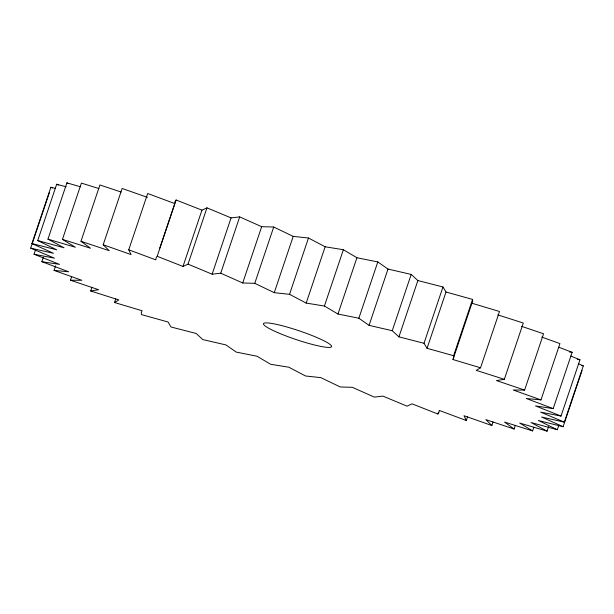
<?xml version="1.0" encoding="UTF-8"?>
<svg xmlns="http://www.w3.org/2000/svg" width="614" height="614" viewBox="0 0 614 614"><rect width="100%" height="100%" fill="white"/><g stroke="black" fill="none" stroke-linecap="round" stroke-linejoin="round"><path stroke-width="0.92" d="M174.844 202.927L174.99 201.63L176.126 199.995L201.945 210.149L206.972 207.839L231.071 217.893L239.683 216.895L261.671 226.689L273.714 227.011L293.2 236.375L308.474 238.017L325.136 246.782L343.364 249.721L356.918 257.742L377.802 261.925L388.002 269.062L411.188 274.42L417.873 280.552L442.955 286.991L446.002 292.011L427.06 348.307L453.608 355.721L453.754 357.785L452.971 359.543L480.539 367.794L499.489 311.498L471.92 303.239L452.971 359.543M49.343 192.765L30.7 248.156L53.464 253.29L31.936 243.566L50.885 187.27L55.222 188.337M31.936 243.566L56.68 249.806L37.723 240.55L56.665 184.254L66.189 186.817M43.394 257.143L41.867 261.687L59.543 264.381L34.031 254.227L35.558 249.691M37.723 240.55L64.025 247.78L47.946 239.153L66.895 182.849L80.488 186.802M47.946 239.153L75.353 247.25L62.444 239.391L81.393 183.095L98.885 188.552M71.669 276.592L70.449 280.222L81.831 280.291L54.07 270.398L55.605 265.862M62.444 239.391L90.488 248.225L80.964 241.279L99.913 184.975L121.073 191.998M80.964 241.279L109.169 250.681L103.19 244.763L122.14 188.46L147.421 197.363M467.53 416.868L466.31 420.506L439.233 410.428L439.01 412.37L437.874 414.005L412.055 403.851L407.028 406.161L382.929 396.107L374.317 397.104L352.329 387.311L340.286 386.989L320.8 377.625L305.526 375.983L288.864 367.218L270.636 364.279L257.082 356.258L236.198 352.075L225.998 344.938L202.812 339.58L196.127 333.448L171.045 327.009L167.998 321.989L141.443 314.583L141.297 312.518L142.08 310.761L114.511 302.502L118.824 299.939L90.711 290.99L91.931 287.352M103.19 244.763L131.074 254.587L128.74 249.798L147.69 193.494L174.767 203.572L159.793 248.071M114.511 302.502L115.731 298.872M128.74 249.798L155.818 259.875L156.04 257.926L157.184 256.291L176.126 199.995M157.184 256.291L182.995 266.445L201.945 210.149M182.995 266.445L188.022 264.135L206.972 207.839M188.022 264.135L212.129 274.197L231.071 217.893M212.129 274.197L220.733 273.192L239.683 216.895M220.733 273.192L242.722 282.985L261.671 226.689M242.722 282.985L254.764 283.315L273.714 227.011M254.764 283.315L274.258 292.671L293.2 236.375M274.258 292.671L289.524 294.321L308.474 238.017M289.524 294.321L306.186 303.078L325.136 246.782M427.06 348.307L424.005 343.287L398.923 336.848L392.239 330.723L369.06 325.359L358.852 318.229L337.969 314.038L324.422 306.025L343.364 249.721M337.969 314.038L356.918 257.742M358.852 318.229L377.802 261.925M369.06 325.359L388.002 269.062M392.239 330.723L411.188 274.42M398.923 336.848L417.873 280.552M424.005 343.287L442.955 286.991M453.608 355.721L472.557 299.417L446.002 292.011M437.874 414.005L438.48 412.194M521.547 326.326L543.551 333.778L524.602 390.074L496.427 380.573L504.34 379.314L523.289 323.01L497.8 314.882M466.31 420.506L463.984 415.709L491.86 425.54L493.08 421.902M491.86 425.54L485.881 419.615L514.087 429.025L515.307 425.395M558.847 347.248L572.133 352.313L553.191 408.617L526.321 398.509L540.98 399.898L559.93 343.602L541.763 337.086M514.087 429.025L504.562 422.079L532.607 430.905L533.827 427.275M532.607 430.905L519.697 423.054L547.105 431.151L548.632 426.607M578.327 363.711L583.3 365.844L564.35 422.148L540.635 412.124L561.027 416.069L579.969 359.773L570.759 356.051M547.105 431.151L531.033 422.524L557.335 429.746L558.863 425.21M557.335 429.746L538.371 420.498L563.115 426.73L582.064 370.434M471.92 303.239L472.703 301.482L472.557 299.417M480.539 367.794L476.226 370.357L504.34 379.314M90.711 290.99L98.624 289.724L70.449 280.222M524.602 390.074L513.22 390.013L540.98 399.898M54.07 270.398L68.73 271.795L41.867 261.687M569.308 351.922L572.133 352.313M553.191 408.617L535.515 405.923L561.027 416.069M306.186 303.078L324.422 306.025M34.031 254.227L54.423 258.172L30.7 248.156M577.275 359.274L579.969 359.773M581.45 365.445L583.3 365.844M564.35 422.148L541.586 417.013L563.115 426.73M50.885 187.27L52.497 188.007M56.665 184.254L58.33 185.083M66.895 182.849L68.43 183.693M277.589 332.519A35.942 4.628 18.6 0 0 331.453 346.849A35.942 4.628 18.6 0 0 283.538 326.08A35.942 4.628 18.6 0 0 277.589 332.519"/></g></svg>
